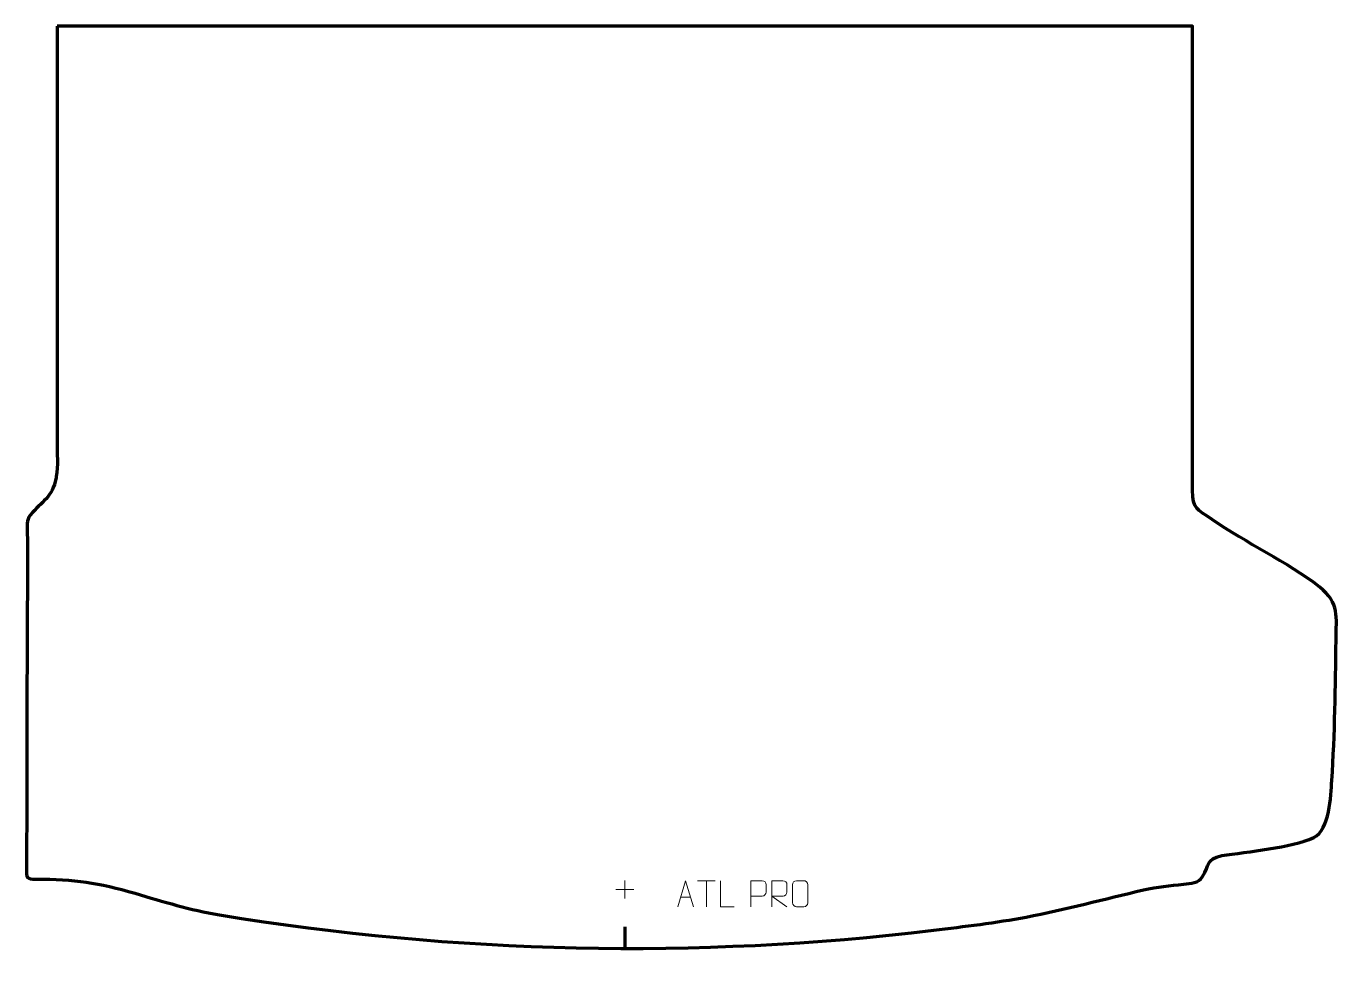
# Model space of a CAD drawing. Header units: millimetres. Extents: x 955 to 2216, y -161 to 735.
import ezdxf

# ---------------------------------------------------------------- set-up
doc = ezdxf.new("R2010")
doc.units = ezdxf.units.MM
doc.header["$MEASUREMENT"] = 0
doc.layers.add('layer 2', color=7, linetype='Continuous')
doc.layers.add('layer 3', color=7, linetype='Continuous')

msp = doc.modelspace()

# ---------------------------------------------------------------- linework, layer by layer
at = {"layer": 'layer 2', "color": 142, "lineweight": 158}
msp.add_open_spline([(1529.4186, -130.2926), (1529.4186, -130.2926), (1529.4049, -151.0206), (1529.4049, -151.0206)], degree=3, dxfattribs=at)
at = {"layer": 'layer 3', "color": 242, "lineweight": 158}
msp.add_open_spline([(984.2937, 734.9726), (984.2937, 734.9726), (2074.5297, 734.9726), (2074.5297, 734.9726), (2074.5297, 734.9726), (2074.5318, 586.4112), (2074.8556, 437.8456), (2074.4572, 289.2848), (2074.4572, 289.2848), (2074.9, 269.9338), (2078.6671, 271.7771), (2093.3161, 261.0911), (2093.3161, 261.0911), (2126.6443, 238.075), (2164.8776, 220.5591), (2196.7729, 196.1883), (2196.7729, 196.1883), (2215.9381, 180.3147), (2212.5702, 167.7911), (2212.3792, 145.168), (2212.3792, 145.168), (2211.9565, 100.3982), (2211.231, 54.9658), (2208.3421, 10.2976), (2208.3421, 10.2976), (2207.3285, -4.769), (2206.2175, -36.9194), (2191.0075, -44.6297), (2191.0075, -44.6297), (2168.8643, -54.4484), (2127.679, -58.1139), (2102.7208, -61.9216), (2102.7208, -61.9216), (2086.6412, -65.5361), (2091.4282, -70.6046), (2084.2828, -82.0434), (2084.2828, -82.0434), (2080.2371, -88.5201), (2072.993, -88.3637), (2066.1924, -89.2203), (2066.1924, -89.2203), (2052.6632, -90.9007), (2040.9441, -91.7563), (2027.4795, -94.8462), (2027.4795, -94.8462), (1990.0223, -103.517), (1952.498, -113.6941), (1914.7849, -120.9868), (1914.7849, -120.9868), (1885.8001, -126.3822), (1855.3882, -129.8905), (1826.0776, -133.6372), (1826.0776, -133.6372), (1598.4314, -160.9891), (1366.4731, -156.0999), (1140.2216, -118.7985), (1140.2216, -118.7985), (1111.437, -114.0528), (1086.9538, -106.2626), (1059.209, -98.111), (1059.209, -98.111), (1024.0373, -87.9076), (1000.7236, -84.5453), (964.0833, -84.4468), (964.0833, -84.4468), (954.8264, -84.4218), (954.8029, -83.654), (954.8058, -73.7376), (954.8058, -73.7376), (954.8094, -61.6632), (955.0126, -49.5014), (955.0375, -37.3969), (955.0375, -37.3969), (955.1059, -4.2674), (955.1745, 28.8621), (955.2428, 61.9916), (955.2428, 61.9916), (955.2956, 87.4758), (955.3482, 112.9599), (955.4009, 138.4441), (955.4009, 138.4441), (955.4805, 174.9254), (956.1273, 211.7624), (955.662, 248.197), (955.662, 248.197), (955.5813, 254.5198), (954.6459, 260.5641), (958.4724, 265.2372), (958.4724, 265.2372), (969.4028, 278.5862), (979.7242, 281.987), (983.2134, 301.1302), (983.2134, 301.1302), (983.2134, 301.1302), (983.4315, 302.3266), (983.4315, 302.3266), (983.4315, 302.3266), (985.2237, 312.8454), (984.2786, 324.3305), (984.2313, 335.0068), (984.2313, 335.0068), (984.1248, 405.3286), (984.2907, 475.6478), (984.2937, 545.9692), (984.2937, 545.9692), (984.2937, 545.9692), (984.2937, 546.9238), (984.2937, 546.9238), (984.2937, 546.9238), (984.2937, 609.6067), (984.2937, 672.2897), (984.2937, 734.9726)], degree=3, knots=[0, 0, 0, 0, 0.034482759, 0.034482759, 0.034482759, 0.034482759, 0.068965517, 0.068965517, 0.068965517, 0.068965517, 0.103448276, 0.103448276, 0.103448276, 0.103448276, 0.137931034, 0.137931034, 0.137931034, 0.137931034, 0.172413793, 0.172413793, 0.172413793, 0.172413793, 0.206896552, 0.206896552, 0.206896552, 0.206896552, 0.24137931, 0.24137931, 0.24137931, 0.24137931, 0.275862069, 0.275862069, 0.275862069, 0.275862069, 0.310344828, 0.310344828, 0.310344828, 0.310344828, 0.344827586, 0.344827586, 0.344827586, 0.344827586, 0.379310345, 0.379310345, 0.379310345, 0.379310345, 0.413793103, 0.413793103, 0.413793103, 0.413793103, 0.448275862, 0.448275862, 0.448275862, 0.448275862, 0.482758621, 0.482758621, 0.482758621, 0.482758621, 0.517241379, 0.517241379, 0.517241379, 0.517241379, 0.551724138, 0.551724138, 0.551724138, 0.551724138, 0.586206897, 0.586206897, 0.586206897, 0.586206897, 0.620689655, 0.620689655, 0.620689655, 0.620689655, 0.655172414, 0.655172414, 0.655172414, 0.655172414, 0.689655172, 0.689655172, 0.689655172, 0.689655172, 0.724137931, 0.724137931, 0.724137931, 0.724137931, 0.75862069, 0.75862069, 0.75862069, 0.75862069, 0.793103448, 0.793103448, 0.793103448, 0.793103448, 0.827586207, 0.827586207, 0.827586207, 0.827586207, 0.862068966, 0.862068966, 0.862068966, 0.862068966, 0.896551724, 0.896551724, 0.896551724, 0.896551724, 0.931034483, 0.931034483, 0.931034483, 0.931034483, 1, 1, 1, 1], dxfattribs=at)
at = {"layer": 'layer 3', "color": 142, "lineweight": 9}
for points in [[(1529.4157, -85.856), (1529.4157, -85.856), (1529.4157, -103.0452), (1529.4157, -103.0452)], [(1599.3308, -86.0369), (1599.3308, -86.0369), (1616.318, -86.0369), (1616.318, -86.0369)], [(1607.8246, -110.9669), (1607.8246, -110.9669), (1607.8246, -86.0134), (1607.8246, -86.0134)], [(1520.8211, -94.4507), (1520.8211, -94.4507), (1538.0103, -94.4507), (1538.0103, -94.4507)], [(1583.0765, -101.7175), (1583.0765, -101.7175), (1592.5722, -101.7175), (1592.5722, -101.7175)]]:
    msp.add_open_spline(points, degree=3, dxfattribs=at)
for points, knots in [([(1580.3539, -110.9669), (1580.3539, -110.9669), (1587.7249, -86.0134), (1587.7249, -86.0134), (1587.7249, -86.0134), (1587.7249, -86.0134), (1595.2948, -110.9669), (1595.2948, -110.9669)], [0, 0, 0, 0, 0.333333333, 0.333333333, 0.333333333, 0.333333333, 1, 1, 1, 1]), ([(1634.2989, -110.967), (1634.2989, -110.967), (1621.3498, -110.967), (1621.3498, -110.967), (1621.3498, -110.967), (1621.3498, -110.967), (1621.3498, -86.0134), (1621.3498, -86.0134)], [0, 0, 0, 0, 0.333333333, 0.333333333, 0.333333333, 0.333333333, 1, 1, 1, 1]), ([(1650.4923, -110.967), (1650.4923, -110.967), (1650.4923, -86.0134), (1650.4923, -86.0134), (1650.4923, -86.0134), (1654.0873, -86.0134), (1657.6826, -86.0134), (1661.278, -86.0134), (1661.278, -86.0134), (1663.6032, -86.0513), (1665.1606, -87.5414), (1665.1564, -89.9075), (1665.1564, -89.9075), (1665.156, -91.9432), (1665.156, -95.0025), (1665.1564, -97.0385), (1665.1564, -97.0385), (1665.1499, -98.9139), (1663.3377, -100.8558), (1661.3281, -100.8749), (1661.3281, -100.8749), (1661.3281, -100.8749), (1650.4923, -100.8749), (1650.4923, -100.8749)], [0, 0, 0, 0, 0.142857143, 0.142857143, 0.142857143, 0.142857143, 0.285714286, 0.285714286, 0.285714286, 0.285714286, 0.428571429, 0.428571429, 0.428571429, 0.428571429, 0.571428571, 0.571428571, 0.571428571, 0.571428571, 0.714285714, 0.714285714, 0.714285714, 0.714285714, 1, 1, 1, 1]), ([(1670.4923, -110.9669), (1670.4923, -110.9669), (1670.4923, -86.0134), (1670.4923, -86.0134), (1670.4923, -86.0134), (1674.0871, -86.0134), (1677.6826, -86.0134), (1681.2778, -86.0134), (1681.2778, -86.0134), (1683.6031, -86.0511), (1685.1604, -87.5411), (1685.1563, -89.9075), (1685.1563, -89.9075), (1685.1559, -91.943), (1685.1559, -95.0024), (1685.1563, -97.0384), (1685.1563, -97.0384), (1685.1498, -98.9139), (1683.3375, -100.8557), (1681.328, -100.8748), (1681.328, -100.8748), (1681.328, -100.8748), (1670.4923, -100.8748), (1670.4923, -100.8748), (1670.4923, -100.8748), (1670.4923, -100.8748), (1685.147, -110.9669), (1685.147, -110.9669)], [0, 0, 0, 0, 0.125, 0.125, 0.125, 0.125, 0.25, 0.25, 0.25, 0.25, 0.375, 0.375, 0.375, 0.375, 0.5, 0.5, 0.5, 0.5, 0.625, 0.625, 0.625, 0.625, 0.75, 0.75, 0.75, 0.75, 1, 1, 1, 1]), ([(1694.3048, -86.0137), (1696.6305, -86.0137), (1698.9566, -86.0137), (1701.2827, -86.0137), (1701.2827, -86.0137), (1703.2293, -85.9781), (1705.2207, -87.4697), (1705.2474, -89.9073), (1705.2474, -89.9073), (1705.247, -95.6542), (1705.247, -101.4015), (1705.2474, -107.1492), (1705.2474, -107.1492), (1705.1076, -109.4726), (1703.4304, -110.9522), (1701.2827, -110.963), (1701.2827, -110.963), (1698.9508, -110.9626), (1696.6189, -110.9626), (1694.2874, -110.963), (1694.2874, -110.963), (1692.3624, -111.0684), (1690.3903, -109.1839), (1690.4015, -107.1666), (1690.4015, -107.1666), (1690.4018, -101.3965), (1690.4018, -95.6268), (1690.4015, -89.8575), (1690.4015, -89.8575), (1690.4057, -87.7194), (1692.1524, -86.0002), (1694.3048, -86.0137)], [0, 0, 0, 0, 0.111111111, 0.111111111, 0.111111111, 0.111111111, 0.222222222, 0.222222222, 0.222222222, 0.222222222, 0.333333333, 0.333333333, 0.333333333, 0.333333333, 0.444444444, 0.444444444, 0.444444444, 0.444444444, 0.555555556, 0.555555556, 0.555555556, 0.555555556, 0.666666667, 0.666666667, 0.666666667, 0.666666667, 0.777777778, 0.777777778, 0.777777778, 0.777777778, 1, 1, 1, 1])]:
    msp.add_open_spline(points, degree=3, knots=knots, dxfattribs=at)

doc.saveas('drawing.dxf')
